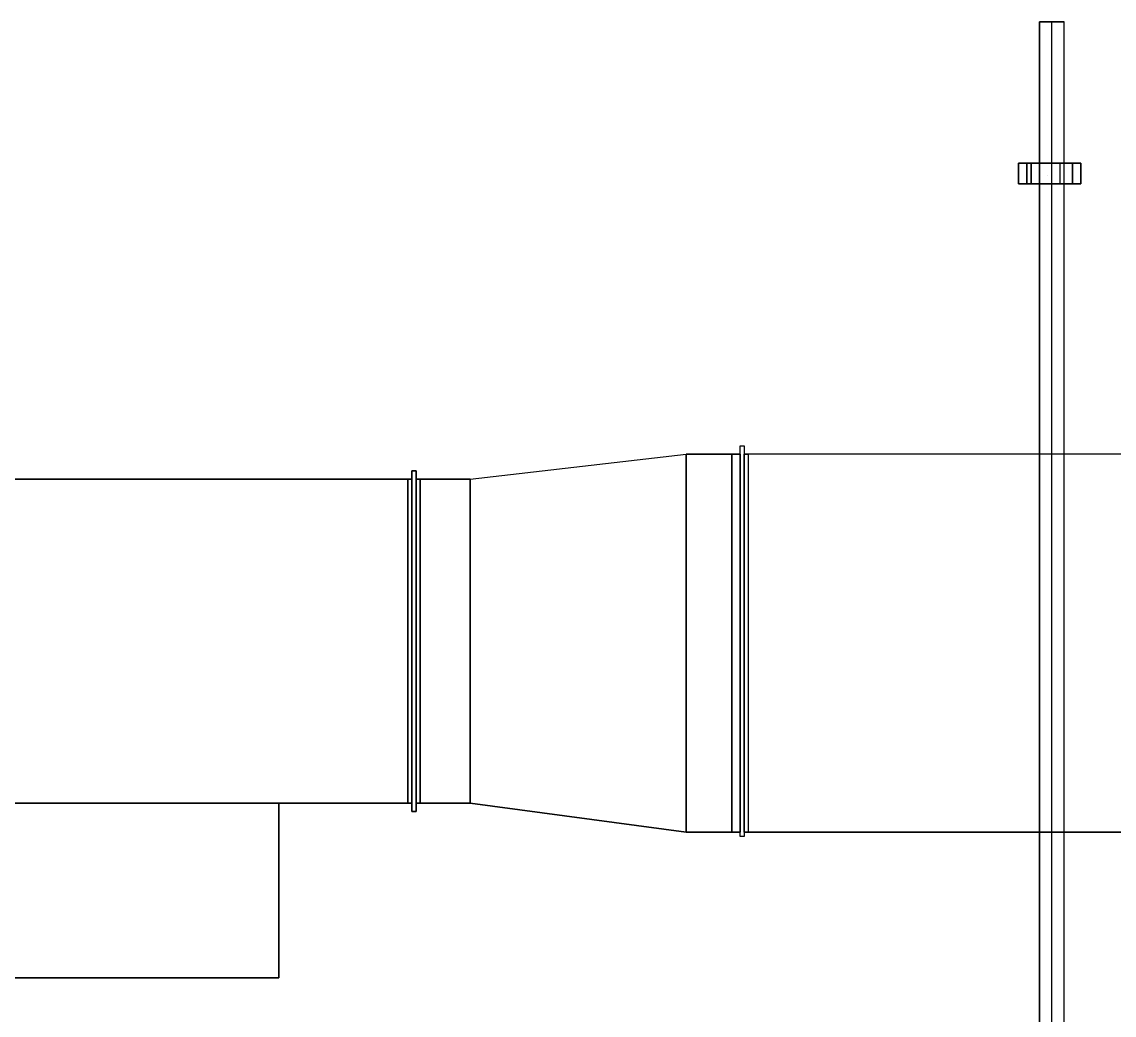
# Model space of a CAD drawing. Header units: metres. Extents: x 114 to 218, y 8 to 180.
# Drawn here: x 147.287 to 151.331, y 48.094 to 51.77 of the extents above; entities that cross this region are included whole.
import ezdxf

# ---------------------------------------------------------------- set-up
doc = ezdxf.new("R2010")
doc.units = ezdxf.units.M
doc.header["$MEASUREMENT"] = 0
for name, color, linetype in [('M-SA2S-Conn', 7, 'Continuous'), ('M-SA2S-Rect', 7, 'Continuous'), ('M-SA2S-VAV', 7, 'Continuous'), ('PI-Hanger', 7, 'Continuous'), ('PI-HWR-Pipe', 7, 'Continuous')]:
    doc.layers.add(name, color=color, linetype=linetype)

msp = doc.modelspace()

# ---------------------------------------------------------------- linework, layer by layer
at = {"layer": 'M-SA2S-Conn', "color": 5, "true_color": 0x0000ff}
for points in [[(149.9615, 50.2008), (149.9615, 48.7549), (149.9462, 48.7549), (149.9462, 50.2008), (149.9615, 50.2008), (149.9615, 48.7549), (149.9462, 48.7549), (149.9462, 50.2008), (149.9615, 50.2008)], [(149.9462, 50.2008), (149.9462, 50.2008)], [(149.9462, 50.2008), (149.9462, 50.2008)], [(149.9615, 50.2008), (149.9615, 50.2008)], [(149.9615, 50.2008), (149.9615, 50.2008)], [(149.9154, 48.7703), (149.9154, 50.1701), (149.9154, 48.7703)], [(149.9462, 50.1701), (149.9462, 50.1701), (149.9154, 50.1701), (149.9462, 50.1701), (149.9462, 48.7703), (149.9154, 48.7703), (149.9462, 48.7703), (149.9462, 50.1701)], [(149.9154, 50.1701), (149.9154, 50.1701)], [(149.9462, 50.1701), (149.9462, 50.1701)], [(149.9462, 50.1701), (149.9462, 50.1701)], [(149.9615, 50.1701), (149.9769, 50.1701), (149.9615, 50.1701)], [(149.9615, 48.7703), (149.9615, 50.1701), (149.9615, 48.7703), (149.9769, 48.7703), (149.9615, 48.7703)], [(149.9615, 50.1701), (149.9615, 50.1701)], [(149.9615, 50.1701), (149.9615, 50.1701)], [(149.9769, 48.7703), (149.9769, 50.1701)], [(149.9769, 48.7703), (149.9769, 50.1701)], [(149.9769, 50.1701), (149.9769, 50.1701)], [(148.731, 50.1085), (148.7464, 50.1085), (148.7464, 48.8472), (148.7464, 48.8472), (148.7464, 50.1085), (148.731, 50.1085), (148.731, 48.8472), (148.7464, 48.8472), (148.731, 48.8472), (148.731, 48.8472), (148.731, 50.1085)], [(148.731, 50.1085), (148.731, 50.1085)], [(148.731, 50.1085), (148.731, 50.1085)], [(148.731, 50.1085), (148.731, 50.1085)], [(148.7464, 50.1085), (148.7464, 50.1085)], [(148.7464, 50.1085), (148.7464, 50.1085)], [(148.7464, 50.1085), (148.7464, 50.1085)], [(148.7156, 50.0778), (148.7156, 48.878), (148.7156, 50.0778)], [(148.7156, 50.0778), (148.731, 50.0778), (148.731, 48.878), (148.7156, 48.878), (148.731, 48.878), (148.731, 50.0778), (148.7156, 50.0778)], [(148.7156, 50.0778), (148.7156, 50.0778)], [(148.7156, 50.0778), (148.7156, 50.0778)], [(148.731, 50.0778), (148.731, 50.0778)], [(148.731, 50.0778), (148.731, 50.0778)], [(148.731, 50.0778), (148.731, 50.0778)], [(148.7618, 50.0778), (148.7464, 50.0778), (148.7464, 48.878), (148.7618, 48.878), (148.7464, 48.878), (148.7464, 50.0778), (148.7618, 50.0778)], [(148.7464, 50.0778), (148.7464, 50.0778)], [(148.7464, 50.0778), (148.7464, 50.0778)], [(148.7464, 50.0778), (148.7464, 50.0778)], [(148.7618, 50.0778), (148.7618, 48.878), (148.7618, 50.0778)], [(148.7618, 50.0778), (148.7618, 50.0778)], [(148.7618, 50.0778), (148.7618, 50.0778)], [(148.7156, 48.878), (148.7156, 48.878)], [(148.731, 48.878), (148.731, 48.878)], [(148.731, 48.8472), (148.731, 48.8472)], [(148.7464, 48.878), (148.7464, 48.878)], [(148.7464, 48.8472), (148.7464, 48.8472)], [(148.7464, 48.8472), (148.7464, 48.8472)], [(148.7618, 48.878), (148.7618, 48.878)], [(149.9154, 48.7703), (149.9154, 48.7703)], [(149.9462, 48.7703), (149.9462, 48.7703)], [(149.9462, 48.7703), (149.9462, 48.7703)], [(149.9462, 48.7703), (149.9462, 48.7703)], [(149.9615, 48.7703), (149.9615, 48.7703)], [(149.9615, 48.7703), (149.9615, 48.7703)], [(149.9769, 48.7703), (149.9769, 48.7703)], [(149.9462, 48.7549), (149.9462, 48.7549)], [(149.9462, 48.7549), (149.9462, 48.7549)], [(149.9462, 48.7549), (149.9462, 48.7549)], [(149.9615, 48.7549), (149.9615, 48.7549)], [(149.9615, 48.7549), (149.9615, 48.7549)], [(149.9615, 48.7549), (149.9615, 48.7549)]]:
    msp.add_lwpolyline(points, dxfattribs=at)
at = {"layer": 'M-SA2S-Rect', "color": 5, "true_color": 0x0000ff}
for points in [[(148.9463, 50.0778), (149.7462, 50.1701), (149.7462, 48.7703)], [(148.9463, 48.878), (148.9463, 50.0778), (149.7462, 50.1701)], [(149.7462, 48.7703), (149.9462, 48.7703), (149.9462, 50.1701), (149.9462, 48.7703), (149.7462, 48.7703)], [(149.9462, 50.1701), (149.7462, 50.1701), (149.9462, 50.1701)], [(149.7462, 48.7703), (149.7462, 50.1701)], [(149.7462, 50.1701), (149.7462, 50.1701)], [(149.7462, 50.1701), (149.7462, 50.1701)], [(149.7462, 50.1701), (149.7462, 50.1701)], [(149.9462, 50.1701), (149.9462, 50.1701)], [(149.9462, 50.1701), (149.9462, 50.1701)], [(149.9615, 48.7703), (149.9615, 50.1701), (149.9615, 48.7703)], [(153.6685, 50.1701), (153.6685, 48.7703), (153.6685, 50.1701), (149.9615, 50.1701)], [(153.6685, 50.1701), (149.9615, 50.1701)], [(149.9615, 50.1701), (149.9615, 50.1701)], [(148.9463, 50.0778), (148.7464, 50.0778), (148.7464, 48.878), (148.7464, 50.0778), (148.9463, 50.0778)], [(148.7464, 50.0778), (148.7464, 50.0778)], [(148.9463, 50.0778), (148.9463, 48.878)], [(148.9463, 50.0778), (148.9463, 50.0778)], [(148.9463, 48.878), (148.7464, 48.878), (148.9463, 48.878)], [(148.7464, 48.878), (148.7464, 48.878)], [(148.7464, 48.878), (148.7464, 48.878)], [(149.7462, 48.7703), (148.9463, 48.878), (149.7462, 48.7703)], [(148.9463, 48.878), (148.9463, 48.878)], [(148.9463, 48.878), (148.9463, 48.878)], [(149.7462, 48.7703), (149.7462, 48.7703)], [(149.9462, 48.7703), (149.9462, 48.7703)], [(153.6685, 48.7703), (149.9615, 48.7703), (153.6685, 48.7703)], [(149.9615, 48.7703), (149.9615, 48.7703)], [(149.9615, 48.7703), (149.9615, 48.7703)]]:
    msp.add_lwpolyline(points, dxfattribs=at)
at = {"layer": 'M-SA2S-VAV', "color": 1, "true_color": 0xff0000}
for points in [[(148.731, 48.878), (148.731, 50.0778), (147.1774, 50.0778), (148.731, 50.0778), (148.731, 48.878)], [(148.731, 50.0778), (148.731, 50.0778)], [(148.731, 50.0778), (148.731, 50.0778)], [(148.2388, 48.2319), (148.2388, 48.878), (146.4391, 48.878), (148.2388, 48.878), (148.2388, 48.2319)], [(147.1774, 48.878), (148.731, 48.878), (147.1774, 48.878)], [(148.2388, 48.878), (148.2388, 48.878)], [(148.2388, 48.878), (148.2388, 48.878)], [(148.731, 48.878), (148.731, 48.878)], [(148.731, 48.878), (148.731, 48.878)], [(146.4391, 48.2319), (148.2388, 48.2319), (146.4391, 48.2319)], [(148.2388, 48.2319), (148.2388, 48.2319)], [(148.2388, 48.2319), (148.2388, 48.2319)]]:
    msp.add_lwpolyline(points, dxfattribs=at)
at = {"layer": 'PI-Hanger', "color": 2, "true_color": 0xffff00}
for points in [[(150.9767, 51.1699), (150.9767, 51.2468), (151.2074, 51.2468), (151.2074, 51.1699), (151.2074, 51.2468), (150.9767, 51.2468), (150.9767, 51.1699), (151.2074, 51.1699)], [(150.9767, 51.2468), (150.9767, 51.2468)], [(151.0229, 51.2468), (151.0075, 51.2468), (151.0075, 51.1699), (151.0075, 51.2468), (151.0383, 51.2468), (151.0998, 51.2468), (151.1613, 51.2468), (151.1767, 51.2468)], [(151.1767, 51.1699), (151.1767, 51.2468), (151.1767, 51.1699), (151.1767, 51.2468), (151.1767, 51.1699), (151.1459, 51.1699), (151.0998, 51.1699), (151.0383, 51.1699), (151.0229, 51.1699), (151.0075, 51.1699), (151.0383, 51.1699), (151.0998, 51.1699), (151.1613, 51.1699), (151.1767, 51.1699)], [(151.0075, 51.2468), (151.0075, 51.2468)], [(151.0075, 51.2468), (151.0075, 51.2468)], [(151.0229, 51.2468), (151.0383, 51.2468), (151.0998, 51.2468), (151.1459, 51.2468), (151.1767, 51.2468)], [(151.0229, 51.1699), (151.0229, 51.2468), (151.0229, 51.1699)], [(151.0229, 51.2468), (151.0229, 51.2468)], [(151.0229, 51.2468), (151.0229, 51.2468)], [(151.0536, 51.1699), (151.0536, 51.2468)], [(151.0536, 51.1699), (151.0536, 51.2468)], [(151.1305, 51.1699), (151.1305, 51.2468)], [(151.1459, 51.1699), (151.1459, 51.2468)], [(151.1767, 51.2468), (151.1767, 51.2468)], [(151.1767, 51.2468), (151.1767, 51.2468)], [(151.1767, 51.2468), (151.1767, 51.2468)], [(151.1767, 51.2468), (151.1767, 51.2468)], [(151.0844, 51.2006), (151.0844, 51.2006)], [(151.0998, 51.2006), (151.0998, 51.2006), (151.0998, 51.2006), (151.0998, 51.2006)], [(151.0998, 51.2006), (151.0998, 51.2006)], [(151.2074, 51.1699), (150.9767, 51.1699)], [(150.9767, 51.1699), (150.9767, 51.1699)], [(151.0075, 51.1699), (151.0075, 51.1699)], [(151.0075, 51.1699), (151.0075, 51.1699)], [(151.0229, 51.1699), (151.0229, 51.1699)], [(151.0229, 51.1699), (151.0229, 51.1699)], [(151.0998, 51.1852), (151.0998, 51.1852)], [(151.1767, 51.1699), (151.1767, 51.1699)], [(151.1767, 51.1699), (151.1767, 51.1699)], [(151.1767, 51.1699), (151.1767, 51.1699)], [(151.1767, 51.1699), (151.1767, 51.1699)], [(151.2074, 51.1699), (151.2074, 51.1699)]]:
    msp.add_lwpolyline(points, dxfattribs=at)
at = {"layer": 'PI-HWR-Pipe', "color": 5, "true_color": 0x0000ff}
for points in [[(151.1459, 51.7697), (151.1305, 51.7697), (151.0998, 51.7697), (151.069, 51.7697), (151.0536, 51.7697), (151.069, 51.7697), (151.0998, 51.7697), (151.1305, 51.7697), (151.1459, 51.7697)], [(151.0536, 42.9406), (151.0536, 51.7697)], [(151.0536, 51.7697), (151.0536, 42.9406)], [(151.0998, 42.9406), (151.0998, 51.7697)], [(151.0998, 42.9406), (151.0998, 51.7697)], [(151.0998, 42.9406), (151.0998, 51.7697)], [(151.0998, 51.7697), (151.0998, 51.7697)], [(151.1459, 42.9406), (151.1459, 51.7697)], [(151.1459, 51.7697), (151.1459, 51.7697)], [(151.1459, 42.9406), (151.1459, 51.7697)]]:
    msp.add_lwpolyline(points, dxfattribs=at)

doc.saveas('drawing.dxf')
